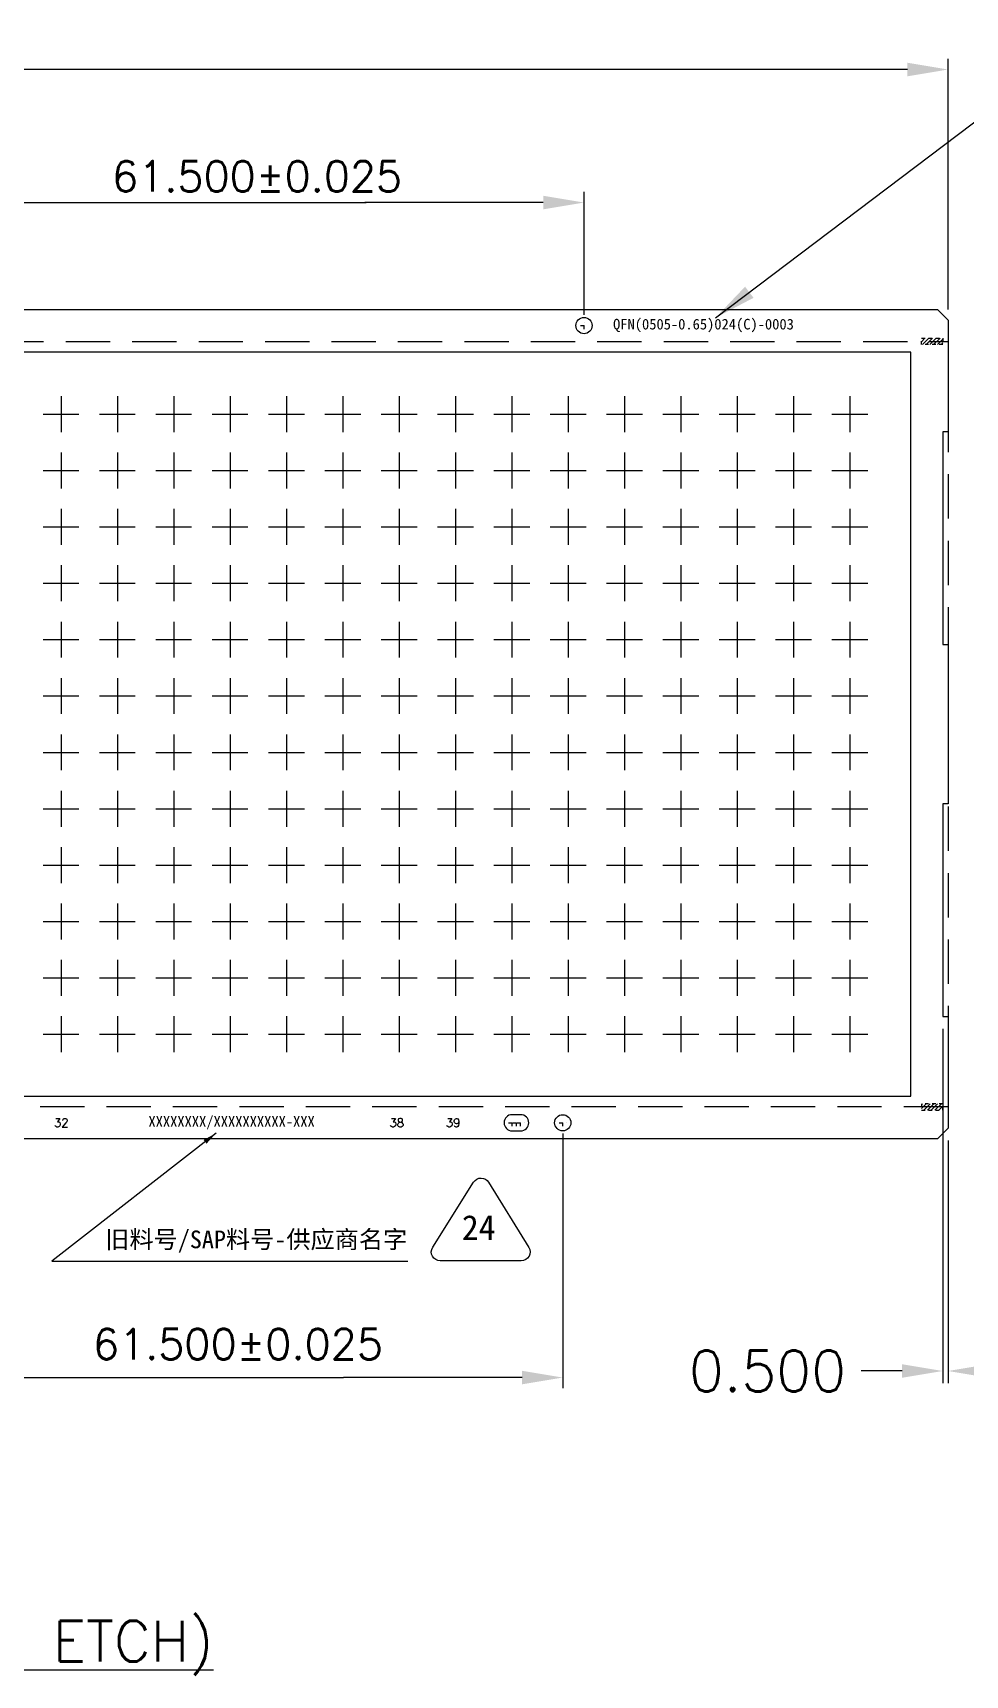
# Model space of a CAD drawing. Extents: x 2505 to 2922, y -308 to -10.
# Drawn here: x 2636.63 to 2662.95, y -218.33 to -172 of the extents above; entities that cross this region are included whole.
import ezdxf

# ---------------------------------------------------------------- set-up
doc = ezdxf.new("R2010")
doc.units = 0
doc.header["$LTSCALE"] = 5
doc.header["$MEASUREMENT"] = 0
doc.linetypes.add('CENTER', pattern=[2, 1.25, -0.25, 0.25, -0.25])
doc.linetypes.add('HIDDEN', pattern=[0.375, 0.25, -0.125])
doc.layers.get('0').update_dxf_attribs({"linetype": 'CONTINUOUS'})
for name, color, linetype in [('1D', 4, 'CONTINUOUS'), ('DIM', 4, 'CONTINUOUS'), ('EACH', 4, 'CONTINUOUS'), ('中心线', 1, 'CENTER')]:
    doc.layers.add(name, color=color, linetype=linetype)
doc.styles.add('SIMPLEX', font='SIMPLEX')
doc.styles.get("Standard").update_dxf_attribs({"font": 'romans.shx', "bigfont": 'bigfont.shx'})
doc.styles.add('宋体', font='')
doc.styles.get('宋体').set_extended_font_data('SimSun')
doc.dimstyles.new('ISO-25', dxfattribs={"dimtxt": 0.13, "dimasz": 0.12, "dimexe": 0.025, "dimexo": 0.025, "dimgap": 0.025, "dimtad": 1, "dimdsep": 46, "dimtxsty": 'Standard', "dimcen": 2.5, "dimadec": 0, "dimazin": 0, "dimtfac": 1, "dimtmove": 0, "dimatfit": 3, "dimfxl": 1, "dimtfill": 1, "dimarcsym": 0})
doc.dimstyles.get("Standard").update_dxf_attribs({"dimscale": 0.12, "dimtxt": 1, "dimasz": 1, "dimexe": 0.3, "dimexo": 0.3, "dimgap": 0.3, "dimtad": 0, "dimdec": 3, "dimzin": 0, "dimdsep": 46, "dimtxsty": 'SIMPLEX', "dimcen": 0.5, "dimclrd": 256, "dimclre": 256, "dimclrt": 256, "dimadec": 0, "dimazin": 0, "dimtfac": 1, "dimtdec": 3, "dimtofl": 0, "dimtmove": 0, "dimatfit": 0, "dimfxl": 1, "dimtolj": 1, "dimtzin": 0, "dimlwd": -1, "dimlwe": -1, "dimarcsym": 0})

msp = doc.modelspace()

# ---------------------------------------------------------------- hatches: boundary and pattern name
at = {"layer": 'EACH', "lineweight": 0}
h = msp.add_hatch(dxfattribs=at)
h.set_pattern_fill('ANSI31', color=256, scale=0.6, style=0)
h.set_pattern_definition([(45, (2305.64479, -180.929205), (-0.053033009, 0.053033009), [])])
h.paths.add_polyline_path([(2585.2148, -180.6128), (2585.2148, -180.7928), (2585.8148, -180.7928), (2585.8148, -180.6128)])
h.paths.add_polyline_path([(2585.2148, -202.3928), (2585.2148, -202.2128), (2585.8148, -202.2128), (2585.8148, -202.3928)])
h.paths.add_polyline_path([(2661.7148, -202.2128), (2661.7148, -202.3928), (2662.3148, -202.3928), (2662.3148, -202.2128)])
h.paths.add_polyline_path([(2661.7148, -180.7928), (2661.7148, -180.6128), (2662.3148, -180.6128), (2662.3148, -180.7928)])

# ---------------------------------------------------------------- linework, layer by layer
at = {"lineweight": 0, "elevation": -0.0325}
msp.add_lwpolyline([(2585.3648, -179.8028), (2662.1648, -179.8028), (2662.4648, -180.1028), (2662.4648, -183.2528), (2662.3148, -183.2528), (2662.3148, -189.2528), (2662.4648, -189.2528), (2662.4648, -193.7528), (2662.3148, -193.7528), (2662.3148, -199.7528), (2662.4648, -199.7528), (2662.4648, -202.9028), (2662.1648, -203.2028), (2585.3648, -203.2028)], dxfattribs=at)
msp.add_lwpolyline([(2586.4148, -202.0028), (2661.4148, -202.0028), (2661.4148, -181.0028), (2586.4148, -181.0028)], close=True, dxfattribs=at)
msp.add_lwpolyline([(2650.4012, -202.9778, 1), (2650.4012, -202.5206), (2650.1612, -202.5206, 1), (2650.1612, -202.9778)], format="xyb", close=True, dxfattribs=at)
at = {"lineweight": 0}
for centre in [(2652.1898, -180.2564, -0.0325), (2651.5898, -202.7492, -0.0325)]:
    msp.add_circle(centre, 0.2286, dxfattribs=at)
at = {"layer": '1D', "color": 4, "linetype": 'HIDDEN', "lineweight": 0, "ltscale": 0.05}
for p, q in [((2652.1898, -180.3564, -0.0325), (2652.1898, -180.1564, -0.0325)), ((2652.0898, -180.2564, -0.0325), (2652.2898, -180.2564, -0.0325)), ((2650.0612, -202.7492, -0.0325), (2650.2612, -202.7492, -0.0325)), ((2650.1612, -202.8492, -0.0325), (2650.1612, -202.6492, -0.0325)), ((2650.1812, -202.7492, -0.0325), (2650.3812, -202.7492, -0.0325)), ((2650.2812, -202.8492, -0.0325), (2650.2812, -202.6492, -0.0325)), ((2650.3012, -202.7492, -0.0325), (2650.5012, -202.7492, -0.0325)), ((2650.4012, -202.8492, -0.0325), (2650.4012, -202.6492, -0.0325)), ((2651.4898, -202.7492, -0.0325), (2651.6898, -202.7492, -0.0325)), ((2651.5898, -202.8492, -0.0325), (2651.5898, -202.6492, -0.0325))]:
    msp.add_line(p, q, dxfattribs=at)
at = {"layer": '1D', "color": 4, "linetype": 'HIDDEN', "lineweight": 0, "elevation": -0.0325}
msp.add_lwpolyline([(2662.4648, -202.3028), (2585.0648, -202.3028), (2585.0648, -180.7028), (2662.4648, -180.7028)], close=True, dxfattribs=at)
at = {"layer": '1D', "color": 4, "linetype": 'HIDDEN', "lineweight": 0, "ltscale": 0.05, "elevation": -0.0325}
for points in [[(2662.3148, -180.6128), (2662.3148, -180.7928), (2661.7148, -180.7928), (2661.7148, -180.6128)], [(2662.3148, -202.3928), (2662.3148, -202.2128), (2661.7148, -202.2128), (2661.7148, -202.3928)]]:
    msp.add_lwpolyline(points, close=True, dxfattribs=at)
at = {"layer": 'DIM', "lineweight": 0}
for p, q in [((2662.4648, -179.8028, -0.0325), (2662.4648, -172.7317, -0.0325)), ((2661.3148, -173.0317, -0.0325), (2630.5267, -173.0317, -0.0325)), ((2652.1898, -179.9564, -0.0325), (2652.1898, -176.485, -0.0325)), ((2652.1898, -179.9564, -0.0325), (2652.1898, -176.485, -0.0325)), ((2634.8898, -176.785, -0.0325), (2646.0437, -176.785, -0.0325)), ((2651.0398, -176.785, -0.0325), (2646.0029, -176.785, -0.0325)), ((2662.3148, -200.0978, -0.0325), (2662.3148, -210.0977, -0.0325)), ((2651.5898, -203.0492, -0.0325), (2651.5898, -210.2379, -0.0325)), ((2662.4648, -203.2478, -0.0325), (2662.4648, -210.0977, -0.0325)), ((2661.1648, -209.7527, -0.0325), (2660.0148, -209.7527, -0.0325)), ((2634.2898, -209.9379, -0.0325), (2645.4029, -209.9379, -0.0325)), ((2650.4398, -209.9379, -0.0325), (2645.4029, -209.9379, -0.0325))]:
    msp.add_line(p, q, dxfattribs=at)
at = {"layer": 'DIM', "color": 6, "lineweight": 0, "ltscale": 2, "elevation": -0.018}
msp.add_lwpolyline([(2649.4981, -204.4273), (2650.6325, -206.2641, -0.5872916), (2650.4197, -206.6457), (2648.1307, -206.6457, -0.5899404), (2647.9189, -206.2624), (2649.0735, -204.4257, -0.5551437)], format="xyb", close=True, dxfattribs=at)
at = {"layer": 'DIM', "lineweight": 0}
for points in [[(2661.3148, -172.8401, -0.0325), (2661.3148, -173.2234, -0.0325), (2662.4648, -173.0317, -0.0325)], [(2651.0398, -176.5933, -0.0325), (2651.0398, -176.9766, -0.0325), (2652.1898, -176.785, -0.0325)], [(2650.4398, -209.7463, -0.0325), (2650.4398, -210.1296, -0.0325), (2651.5898, -209.9379, -0.0325)], [(2661.1648, -209.561, -0.0325), (2661.1648, -209.9444, -0.0325), (2662.3148, -209.7527, -0.0325)], [(2663.6148, -209.561, -0.0325), (2663.6148, -209.9444, -0.0325), (2662.4648, -209.7527, -0.0325)]]:
    msp.add_solid(points, dxfattribs=at)
at = {"layer": '中心线', "linetype": 'CENTER', "lineweight": 0}
for p, q in [((2637.4298, -182.2506, -0.0325), (2637.4298, -183.265, -0.0325)), ((2639.0198, -182.2506, -0.0325), (2639.0198, -183.265, -0.0325)), ((2640.6098, -182.2506, -0.0325), (2640.6098, -183.265, -0.0325)), ((2642.1998, -182.2506, -0.0325), (2642.1998, -183.265, -0.0325)), ((2643.7898, -182.2506, -0.0325), (2643.7898, -183.265, -0.0325)), ((2645.3798, -182.2506, -0.0325), (2645.3798, -183.265, -0.0325)), ((2646.9698, -182.2506, -0.0325), (2646.9698, -183.265, -0.0325)), ((2648.5598, -182.2506, -0.0325), (2648.5598, -183.265, -0.0325)), ((2650.1498, -182.2506, -0.0325), (2650.1498, -183.265, -0.0325)), ((2651.7398, -182.2506, -0.0325), (2651.7398, -183.265, -0.0325)), ((2653.3298, -182.2506, -0.0325), (2653.3298, -183.265, -0.0325)), ((2654.9198, -182.2506, -0.0325), (2654.9198, -183.265, -0.0325)), ((2656.5098, -182.2506, -0.0325), (2656.5098, -183.265, -0.0325)), ((2658.0998, -182.2506, -0.0325), (2658.0998, -183.265, -0.0325)), ((2659.6898, -182.2506, -0.0325), (2659.6898, -183.265, -0.0325)), ((2636.9226, -182.7578, -0.0325), (2637.937, -182.7578, -0.0325)), ((2638.5126, -182.7578, -0.0325), (2639.527, -182.7578, -0.0325)), ((2640.1026, -182.7578, -0.0325), (2641.117, -182.7578, -0.0325)), ((2641.6926, -182.7578, -0.0325), (2642.707, -182.7578, -0.0325)), ((2643.2826, -182.7578, -0.0325), (2644.297, -182.7578, -0.0325)), ((2644.8726, -182.7578, -0.0325), (2645.887, -182.7578, -0.0325)), ((2646.4626, -182.7578, -0.0325), (2647.477, -182.7578, -0.0325)), ((2648.0526, -182.7578, -0.0325), (2649.067, -182.7578, -0.0325)), ((2649.6426, -182.7578, -0.0325), (2650.657, -182.7578, -0.0325)), ((2651.2326, -182.7578, -0.0325), (2652.247, -182.7578, -0.0325)), ((2652.8226, -182.7578, -0.0325), (2653.837, -182.7578, -0.0325)), ((2654.4126, -182.7578, -0.0325), (2655.427, -182.7578, -0.0325)), ((2656.0026, -182.7578, -0.0325), (2657.017, -182.7578, -0.0325)), ((2657.5926, -182.7578, -0.0325), (2658.607, -182.7578, -0.0325)), ((2659.1826, -182.7578, -0.0325), (2660.197, -182.7578, -0.0325)), ((2637.4298, -183.8406, -0.0325), (2637.4298, -184.855, -0.0325)), ((2639.0198, -183.8406, -0.0325), (2639.0198, -184.855, -0.0325)), ((2640.6098, -183.8406, -0.0325), (2640.6098, -184.855, -0.0325)), ((2642.1998, -183.8406, -0.0325), (2642.1998, -184.855, -0.0325)), ((2643.7898, -183.8406, -0.0325), (2643.7898, -184.855, -0.0325)), ((2645.3798, -183.8406, -0.0325), (2645.3798, -184.855, -0.0325)), ((2646.9698, -183.8406, -0.0325), (2646.9698, -184.855, -0.0325)), ((2648.5598, -183.8406, -0.0325), (2648.5598, -184.855, -0.0325)), ((2650.1498, -183.8406, -0.0325), (2650.1498, -184.855, -0.0325)), ((2651.7398, -183.8406, -0.0325), (2651.7398, -184.855, -0.0325)), ((2653.3298, -183.8406, -0.0325), (2653.3298, -184.855, -0.0325)), ((2654.9198, -183.8406, -0.0325), (2654.9198, -184.855, -0.0325)), ((2656.5098, -183.8406, -0.0325), (2656.5098, -184.855, -0.0325)), ((2658.0998, -183.8406, -0.0325), (2658.0998, -184.855, -0.0325)), ((2659.6898, -183.8406, -0.0325), (2659.6898, -184.855, -0.0325)), ((2636.9226, -184.3478, -0.0325), (2637.937, -184.3478, -0.0325)), ((2638.5126, -184.3478, -0.0325), (2639.527, -184.3478, -0.0325)), ((2640.1026, -184.3478, -0.0325), (2641.117, -184.3478, -0.0325)), ((2641.6926, -184.3478, -0.0325), (2642.707, -184.3478, -0.0325)), ((2643.2826, -184.3478, -0.0325), (2644.297, -184.3478, -0.0325)), ((2644.8726, -184.3478, -0.0325), (2645.887, -184.3478, -0.0325)), ((2646.4626, -184.3478, -0.0325), (2647.477, -184.3478, -0.0325)), ((2648.0526, -184.3478, -0.0325), (2649.067, -184.3478, -0.0325)), ((2649.6426, -184.3478, -0.0325), (2650.657, -184.3478, -0.0325)), ((2651.2326, -184.3478, -0.0325), (2652.247, -184.3478, -0.0325)), ((2652.8226, -184.3478, -0.0325), (2653.837, -184.3478, -0.0325)), ((2654.4126, -184.3478, -0.0325), (2655.427, -184.3478, -0.0325)), ((2656.0026, -184.3478, -0.0325), (2657.017, -184.3478, -0.0325)), ((2657.5926, -184.3478, -0.0325), (2658.607, -184.3478, -0.0325)), ((2659.1826, -184.3478, -0.0325), (2660.197, -184.3478, -0.0325)), ((2637.4298, -185.4306, -0.0325), (2637.4298, -186.445, -0.0325)), ((2639.0198, -185.4306, -0.0325), (2639.0198, -186.445, -0.0325)), ((2640.6098, -185.4306, -0.0325), (2640.6098, -186.445, -0.0325)), ((2642.1998, -185.4306, -0.0325), (2642.1998, -186.445, -0.0325)), ((2643.7898, -185.4306, -0.0325), (2643.7898, -186.445, -0.0325)), ((2645.3798, -185.4306, -0.0325), (2645.3798, -186.445, -0.0325)), ((2646.9698, -185.4306, -0.0325), (2646.9698, -186.445, -0.0325)), ((2648.5598, -185.4306, -0.0325), (2648.5598, -186.445, -0.0325)), ((2650.1498, -185.4306, -0.0325), (2650.1498, -186.445, -0.0325)), ((2651.7398, -185.4306, -0.0325), (2651.7398, -186.445, -0.0325)), ((2653.3298, -185.4306, -0.0325), (2653.3298, -186.445, -0.0325)), ((2654.9198, -185.4306, -0.0325), (2654.9198, -186.445, -0.0325)), ((2656.5098, -185.4306, -0.0325), (2656.5098, -186.445, -0.0325)), ((2658.0998, -185.4306, -0.0325), (2658.0998, -186.445, -0.0325)), ((2659.6898, -185.4306, -0.0325), (2659.6898, -186.445, -0.0325)), ((2636.9226, -185.9378, -0.0325), (2637.937, -185.9378, -0.0325)), ((2638.5126, -185.9378, -0.0325), (2639.527, -185.9378, -0.0325)), ((2640.1026, -185.9378, -0.0325), (2641.117, -185.9378, -0.0325)), ((2641.6926, -185.9378, -0.0325), (2642.707, -185.9378, -0.0325)), ((2643.2826, -185.9378, -0.0325), (2644.297, -185.9378, -0.0325)), ((2644.8726, -185.9378, -0.0325), (2645.887, -185.9378, -0.0325)), ((2646.4626, -185.9378, -0.0325), (2647.477, -185.9378, -0.0325)), ((2648.0526, -185.9378, -0.0325), (2649.067, -185.9378, -0.0325)), ((2649.6426, -185.9378, -0.0325), (2650.657, -185.9378, -0.0325)), ((2651.2326, -185.9378, -0.0325), (2652.247, -185.9378, -0.0325)), ((2652.8226, -185.9378, -0.0325), (2653.837, -185.9378, -0.0325)), ((2654.4126, -185.9378, -0.0325), (2655.427, -185.9378, -0.0325)), ((2656.0026, -185.9378, -0.0325), (2657.017, -185.9378, -0.0325)), ((2657.5926, -185.9378, -0.0325), (2658.607, -185.9378, -0.0325)), ((2659.1826, -185.9378, -0.0325), (2660.197, -185.9378, -0.0325)), ((2637.4298, -187.0206, -0.0325), (2637.4298, -188.035, -0.0325)), ((2639.0198, -187.0206, -0.0325), (2639.0198, -188.035, -0.0325)), ((2640.6098, -187.0206, -0.0325), (2640.6098, -188.035, -0.0325)), ((2642.1998, -187.0206, -0.0325), (2642.1998, -188.035, -0.0325)), ((2643.7898, -187.0206, -0.0325), (2643.7898, -188.035, -0.0325)), ((2645.3798, -187.0206, -0.0325), (2645.3798, -188.035, -0.0325)), ((2646.9698, -187.0206, -0.0325), (2646.9698, -188.035, -0.0325)), ((2648.5598, -187.0206, -0.0325), (2648.5598, -188.035, -0.0325)), ((2650.1498, -187.0206, -0.0325), (2650.1498, -188.035, -0.0325)), ((2651.7398, -187.0206, -0.0325), (2651.7398, -188.035, -0.0325)), ((2653.3298, -187.0206, -0.0325), (2653.3298, -188.035, -0.0325)), ((2654.9198, -187.0206, -0.0325), (2654.9198, -188.035, -0.0325)), ((2656.5098, -187.0206, -0.0325), (2656.5098, -188.035, -0.0325)), ((2658.0998, -187.0206, -0.0325), (2658.0998, -188.035, -0.0325)), ((2659.6898, -187.0206, -0.0325), (2659.6898, -188.035, -0.0325)), ((2636.9226, -187.5278, -0.0325), (2637.937, -187.5278, -0.0325)), ((2638.5126, -187.5278, -0.0325), (2639.527, -187.5278, -0.0325)), ((2640.1026, -187.5278, -0.0325), (2641.117, -187.5278, -0.0325)), ((2641.6926, -187.5278, -0.0325), (2642.707, -187.5278, -0.0325)), ((2643.2826, -187.5278, -0.0325), (2644.297, -187.5278, -0.0325)), ((2644.8726, -187.5278, -0.0325), (2645.887, -187.5278, -0.0325)), ((2646.4626, -187.5278, -0.0325), (2647.477, -187.5278, -0.0325)), ((2648.0526, -187.5278, -0.0325), (2649.067, -187.5278, -0.0325)), ((2649.6426, -187.5278, -0.0325), (2650.657, -187.5278, -0.0325)), ((2651.2326, -187.5278, -0.0325), (2652.247, -187.5278, -0.0325)), ((2652.8226, -187.5278, -0.0325), (2653.837, -187.5278, -0.0325)), ((2654.4126, -187.5278, -0.0325), (2655.427, -187.5278, -0.0325)), ((2656.0026, -187.5278, -0.0325), (2657.017, -187.5278, -0.0325)), ((2657.5926, -187.5278, -0.0325), (2658.607, -187.5278, -0.0325)), ((2659.1826, -187.5278, -0.0325), (2660.197, -187.5278, -0.0325)), ((2637.4298, -188.6106, -0.0325), (2637.4298, -189.625, -0.0325)), ((2639.0198, -188.6106, -0.0325), (2639.0198, -189.625, -0.0325)), ((2640.6098, -188.6106, -0.0325), (2640.6098, -189.625, -0.0325)), ((2642.1998, -188.6106, -0.0325), (2642.1998, -189.625, -0.0325)), ((2643.7898, -188.6106, -0.0325), (2643.7898, -189.625, -0.0325)), ((2645.3798, -188.6106, -0.0325), (2645.3798, -189.625, -0.0325)), ((2646.9698, -188.6106, -0.0325), (2646.9698, -189.625, -0.0325)), ((2648.5598, -188.6106, -0.0325), (2648.5598, -189.625, -0.0325)), ((2650.1498, -188.6106, -0.0325), (2650.1498, -189.625, -0.0325)), ((2651.7398, -188.6106, -0.0325), (2651.7398, -189.625, -0.0325)), ((2653.3298, -188.6106, -0.0325), (2653.3298, -189.625, -0.0325)), ((2654.9198, -188.6106, -0.0325), (2654.9198, -189.625, -0.0325)), ((2656.5098, -188.6106, -0.0325), (2656.5098, -189.625, -0.0325)), ((2658.0998, -188.6106, -0.0325), (2658.0998, -189.625, -0.0325)), ((2659.6898, -188.6106, -0.0325), (2659.6898, -189.625, -0.0325)), ((2636.9226, -189.1178, -0.0325), (2637.937, -189.1178, -0.0325)), ((2638.5126, -189.1178, -0.0325), (2639.527, -189.1178, -0.0325)), ((2640.1026, -189.1178, -0.0325), (2641.117, -189.1178, -0.0325)), ((2641.6926, -189.1178, -0.0325), (2642.707, -189.1178, -0.0325)), ((2643.2826, -189.1178, -0.0325), (2644.297, -189.1178, -0.0325)), ((2644.8726, -189.1178, -0.0325), (2645.887, -189.1178, -0.0325)), ((2646.4626, -189.1178, -0.0325), (2647.477, -189.1178, -0.0325)), ((2648.0526, -189.1178, -0.0325), (2649.067, -189.1178, -0.0325)), ((2649.6426, -189.1178, -0.0325), (2650.657, -189.1178, -0.0325)), ((2651.2326, -189.1178, -0.0325), (2652.247, -189.1178, -0.0325)), ((2652.8226, -189.1178, -0.0325), (2653.837, -189.1178, -0.0325)), ((2654.4126, -189.1178, -0.0325), (2655.427, -189.1178, -0.0325)), ((2656.0026, -189.1178, -0.0325), (2657.017, -189.1178, -0.0325)), ((2657.5926, -189.1178, -0.0325), (2658.607, -189.1178, -0.0325)), ((2659.1826, -189.1178, -0.0325), (2660.197, -189.1178, -0.0325)), ((2637.4298, -190.2006, -0.0325), (2637.4298, -191.215, -0.0325)), ((2639.0198, -190.2006, -0.0325), (2639.0198, -191.215, -0.0325)), ((2640.6098, -190.2006, -0.0325), (2640.6098, -191.215, -0.0325)), ((2642.1998, -190.2006, -0.0325), (2642.1998, -191.215, -0.0325)), ((2643.7898, -190.2006, -0.0325), (2643.7898, -191.215, -0.0325)), ((2645.3798, -190.2006, -0.0325), (2645.3798, -191.215, -0.0325)), ((2646.9698, -190.2006, -0.0325), (2646.9698, -191.215, -0.0325)), ((2648.5598, -190.2006, -0.0325), (2648.5598, -191.215, -0.0325)), ((2650.1498, -190.2006, -0.0325), (2650.1498, -191.215, -0.0325)), ((2651.7398, -190.2006, -0.0325), (2651.7398, -191.215, -0.0325)), ((2653.3298, -190.2006, -0.0325), (2653.3298, -191.215, -0.0325)), ((2654.9198, -190.2006, -0.0325), (2654.9198, -191.215, -0.0325)), ((2656.5098, -190.2006, -0.0325), (2656.5098, -191.215, -0.0325)), ((2658.0998, -190.2006, -0.0325), (2658.0998, -191.215, -0.0325)), ((2659.6898, -190.2006, -0.0325), (2659.6898, -191.215, -0.0325)), ((2636.9226, -190.7078, -0.0325), (2637.937, -190.7078, -0.0325)), ((2638.5126, -190.7078, -0.0325), (2639.527, -190.7078, -0.0325)), ((2640.1026, -190.7078, -0.0325), (2641.117, -190.7078, -0.0325)), ((2641.6926, -190.7078, -0.0325), (2642.707, -190.7078, -0.0325)), ((2643.2826, -190.7078, -0.0325), (2644.297, -190.7078, -0.0325)), ((2644.8726, -190.7078, -0.0325), (2645.887, -190.7078, -0.0325)), ((2646.4626, -190.7078, -0.0325), (2647.477, -190.7078, -0.0325)), ((2648.0526, -190.7078, -0.0325), (2649.067, -190.7078, -0.0325)), ((2649.6426, -190.7078, -0.0325), (2650.657, -190.7078, -0.0325)), ((2651.2326, -190.7078, -0.0325), (2652.247, -190.7078, -0.0325)), ((2652.8226, -190.7078, -0.0325), (2653.837, -190.7078, -0.0325)), ((2654.4126, -190.7078, -0.0325), (2655.427, -190.7078, -0.0325)), ((2656.0026, -190.7078, -0.0325), (2657.017, -190.7078, -0.0325)), ((2657.5926, -190.7078, -0.0325), (2658.607, -190.7078, -0.0325)), ((2659.1826, -190.7078, -0.0325), (2660.197, -190.7078, -0.0325)), ((2637.4298, -191.7906, -0.0325), (2637.4298, -192.805, -0.0325)), ((2639.0198, -191.7906, -0.0325), (2639.0198, -192.805, -0.0325)), ((2640.6098, -191.7906, -0.0325), (2640.6098, -192.805, -0.0325)), ((2642.1998, -191.7906, -0.0325), (2642.1998, -192.805, -0.0325)), ((2643.7898, -191.7906, -0.0325), (2643.7898, -192.805, -0.0325)), ((2645.3798, -191.7906, -0.0325), (2645.3798, -192.805, -0.0325)), ((2646.9698, -191.7906, -0.0325), (2646.9698, -192.805, -0.0325)), ((2648.5598, -191.7906, -0.0325), (2648.5598, -192.805, -0.0325)), ((2650.1498, -191.7906, -0.0325), (2650.1498, -192.805, -0.0325)), ((2651.7398, -191.7906, -0.0325), (2651.7398, -192.805, -0.0325)), ((2653.3298, -191.7906, -0.0325), (2653.3298, -192.805, -0.0325)), ((2654.9198, -191.7906, -0.0325), (2654.9198, -192.805, -0.0325)), ((2656.5098, -191.7906, -0.0325), (2656.5098, -192.805, -0.0325)), ((2658.0998, -191.7906, -0.0325), (2658.0998, -192.805, -0.0325)), ((2659.6898, -191.7906, -0.0325), (2659.6898, -192.805, -0.0325)), ((2636.9226, -192.2978, -0.0325), (2637.937, -192.2978, -0.0325)), ((2638.5126, -192.2978, -0.0325), (2639.527, -192.2978, -0.0325)), ((2640.1026, -192.2978, -0.0325), (2641.117, -192.2978, -0.0325)), ((2641.6926, -192.2978, -0.0325), (2642.707, -192.2978, -0.0325)), ((2643.2826, -192.2978, -0.0325), (2644.297, -192.2978, -0.0325)), ((2644.8726, -192.2978, -0.0325), (2645.887, -192.2978, -0.0325)), ((2646.4626, -192.2978, -0.0325), (2647.477, -192.2978, -0.0325)), ((2648.0526, -192.2978, -0.0325), (2649.067, -192.2978, -0.0325)), ((2649.6426, -192.2978, -0.0325), (2650.657, -192.2978, -0.0325)), ((2651.2326, -192.2978, -0.0325), (2652.247, -192.2978, -0.0325)), ((2652.8226, -192.2978, -0.0325), (2653.837, -192.2978, -0.0325)), ((2654.4126, -192.2978, -0.0325), (2655.427, -192.2978, -0.0325)), ((2656.0026, -192.2978, -0.0325), (2657.017, -192.2978, -0.0325)), ((2657.5926, -192.2978, -0.0325), (2658.607, -192.2978, -0.0325)), ((2659.1826, -192.2978, -0.0325), (2660.197, -192.2978, -0.0325)), ((2637.4298, -193.3806, -0.0325), (2637.4298, -194.395, -0.0325)), ((2639.0198, -193.3806, -0.0325), (2639.0198, -194.395, -0.0325)), ((2640.6098, -193.3806, -0.0325), (2640.6098, -194.395, -0.0325)), ((2642.1998, -193.3806, -0.0325), (2642.1998, -194.395, -0.0325)), ((2643.7898, -193.3806, -0.0325), (2643.7898, -194.395, -0.0325)), ((2645.3798, -193.3806, -0.0325), (2645.3798, -194.395, -0.0325)), ((2646.9698, -193.3806, -0.0325), (2646.9698, -194.395, -0.0325)), ((2648.5598, -193.3806, -0.0325), (2648.5598, -194.395, -0.0325)), ((2650.1498, -193.3806, -0.0325), (2650.1498, -194.395, -0.0325)), ((2651.7398, -193.3806, -0.0325), (2651.7398, -194.395, -0.0325)), ((2653.3298, -193.3806, -0.0325), (2653.3298, -194.395, -0.0325)), ((2654.9198, -193.3806, -0.0325), (2654.9198, -194.395, -0.0325)), ((2656.5098, -193.3806, -0.0325), (2656.5098, -194.395, -0.0325)), ((2658.0998, -193.3806, -0.0325), (2658.0998, -194.395, -0.0325)), ((2659.6898, -193.3806, -0.0325), (2659.6898, -194.395, -0.0325)), ((2636.9226, -193.8878, -0.0325), (2637.937, -193.8878, -0.0325)), ((2638.5126, -193.8878, -0.0325), (2639.527, -193.8878, -0.0325)), ((2640.1026, -193.8878, -0.0325), (2641.117, -193.8878, -0.0325)), ((2641.6926, -193.8878, -0.0325), (2642.707, -193.8878, -0.0325)), ((2643.2826, -193.8878, -0.0325), (2644.297, -193.8878, -0.0325)), ((2644.8726, -193.8878, -0.0325), (2645.887, -193.8878, -0.0325)), ((2646.4626, -193.8878, -0.0325), (2647.477, -193.8878, -0.0325)), ((2648.0526, -193.8878, -0.0325), (2649.067, -193.8878, -0.0325)), ((2649.6426, -193.8878, -0.0325), (2650.657, -193.8878, -0.0325)), ((2651.2326, -193.8878, -0.0325), (2652.247, -193.8878, -0.0325)), ((2652.8226, -193.8878, -0.0325), (2653.837, -193.8878, -0.0325)), ((2654.4126, -193.8878, -0.0325), (2655.427, -193.8878, -0.0325)), ((2656.0026, -193.8878, -0.0325), (2657.017, -193.8878, -0.0325)), ((2657.5926, -193.8878, -0.0325), (2658.607, -193.8878, -0.0325)), ((2659.1826, -193.8878, -0.0325), (2660.197, -193.8878, -0.0325)), ((2637.4298, -194.9706, -0.0325), (2637.4298, -195.985, -0.0325)), ((2639.0198, -194.9706, -0.0325), (2639.0198, -195.985, -0.0325)), ((2640.6098, -194.9706, -0.0325), (2640.6098, -195.985, -0.0325)), ((2642.1998, -194.9706, -0.0325), (2642.1998, -195.985, -0.0325)), ((2643.7898, -194.9706, -0.0325), (2643.7898, -195.985, -0.0325)), ((2645.3798, -194.9706, -0.0325), (2645.3798, -195.985, -0.0325)), ((2646.9698, -194.9706, -0.0325), (2646.9698, -195.985, -0.0325)), ((2648.5598, -194.9706, -0.0325), (2648.5598, -195.985, -0.0325)), ((2650.1498, -194.9706, -0.0325), (2650.1498, -195.985, -0.0325)), ((2651.7398, -194.9706, -0.0325), (2651.7398, -195.985, -0.0325)), ((2653.3298, -194.9706, -0.0325), (2653.3298, -195.985, -0.0325)), ((2654.9198, -194.9706, -0.0325), (2654.9198, -195.985, -0.0325)), ((2656.5098, -194.9706, -0.0325), (2656.5098, -195.985, -0.0325)), ((2658.0998, -194.9706, -0.0325), (2658.0998, -195.985, -0.0325)), ((2659.6898, -194.9706, -0.0325), (2659.6898, -195.985, -0.0325)), ((2636.9226, -195.4778, -0.0325), (2637.937, -195.4778, -0.0325)), ((2638.5126, -195.4778, -0.0325), (2639.527, -195.4778, -0.0325)), ((2640.1026, -195.4778, -0.0325), (2641.117, -195.4778, -0.0325)), ((2641.6926, -195.4778, -0.0325), (2642.707, -195.4778, -0.0325)), ((2643.2826, -195.4778, -0.0325), (2644.297, -195.4778, -0.0325)), ((2644.8726, -195.4778, -0.0325), (2645.887, -195.4778, -0.0325)), ((2646.4626, -195.4778, -0.0325), (2647.477, -195.4778, -0.0325)), ((2648.0526, -195.4778, -0.0325), (2649.067, -195.4778, -0.0325)), ((2649.6426, -195.4778, -0.0325), (2650.657, -195.4778, -0.0325)), ((2651.2326, -195.4778, -0.0325), (2652.247, -195.4778, -0.0325)), ((2652.8226, -195.4778, -0.0325), (2653.837, -195.4778, -0.0325)), ((2654.4126, -195.4778, -0.0325), (2655.427, -195.4778, -0.0325)), ((2656.0026, -195.4778, -0.0325), (2657.017, -195.4778, -0.0325)), ((2657.5926, -195.4778, -0.0325), (2658.607, -195.4778, -0.0325)), ((2659.1826, -195.4778, -0.0325), (2660.197, -195.4778, -0.0325)), ((2637.4298, -196.5606, -0.0325), (2637.4298, -197.575, -0.0325)), ((2639.0198, -196.5606, -0.0325), (2639.0198, -197.575, -0.0325)), ((2640.6098, -196.5606, -0.0325), (2640.6098, -197.575, -0.0325)), ((2642.1998, -196.5606, -0.0325), (2642.1998, -197.575, -0.0325)), ((2643.7898, -196.5606, -0.0325), (2643.7898, -197.575, -0.0325)), ((2645.3798, -196.5606, -0.0325), (2645.3798, -197.575, -0.0325)), ((2646.9698, -196.5606, -0.0325), (2646.9698, -197.575, -0.0325)), ((2648.5598, -196.5606, -0.0325), (2648.5598, -197.575, -0.0325)), ((2650.1498, -196.5606, -0.0325), (2650.1498, -197.575, -0.0325)), ((2651.7398, -196.5606, -0.0325), (2651.7398, -197.575, -0.0325)), ((2653.3298, -196.5606, -0.0325), (2653.3298, -197.575, -0.0325)), ((2654.9198, -196.5606, -0.0325), (2654.9198, -197.575, -0.0325)), ((2656.5098, -196.5606, -0.0325), (2656.5098, -197.575, -0.0325)), ((2658.0998, -196.5606, -0.0325), (2658.0998, -197.575, -0.0325)), ((2659.6898, -196.5606, -0.0325), (2659.6898, -197.575, -0.0325)), ((2636.9226, -197.0678, -0.0325), (2637.937, -197.0678, -0.0325)), ((2638.5126, -197.0678, -0.0325), (2639.527, -197.0678, -0.0325)), ((2640.1026, -197.0678, -0.0325), (2641.117, -197.0678, -0.0325)), ((2641.6926, -197.0678, -0.0325), (2642.707, -197.0678, -0.0325)), ((2643.2826, -197.0678, -0.0325), (2644.297, -197.0678, -0.0325)), ((2644.8726, -197.0678, -0.0325), (2645.887, -197.0678, -0.0325)), ((2646.4626, -197.0678, -0.0325), (2647.477, -197.0678, -0.0325)), ((2648.0526, -197.0678, -0.0325), (2649.067, -197.0678, -0.0325)), ((2649.6426, -197.0678, -0.0325), (2650.657, -197.0678, -0.0325)), ((2651.2326, -197.0678, -0.0325), (2652.247, -197.0678, -0.0325)), ((2652.8226, -197.0678, -0.0325), (2653.837, -197.0678, -0.0325)), ((2654.4126, -197.0678, -0.0325), (2655.427, -197.0678, -0.0325)), ((2656.0026, -197.0678, -0.0325), (2657.017, -197.0678, -0.0325)), ((2657.5926, -197.0678, -0.0325), (2658.607, -197.0678, -0.0325)), ((2659.1826, -197.0678, -0.0325), (2660.197, -197.0678, -0.0325)), ((2637.4298, -198.1506, -0.0325), (2637.4298, -199.165, -0.0325)), ((2639.0198, -198.1506, -0.0325), (2639.0198, -199.165, -0.0325)), ((2640.6098, -198.1506, -0.0325), (2640.6098, -199.165, -0.0325)), ((2642.1998, -198.1506, -0.0325), (2642.1998, -199.165, -0.0325)), ((2643.7898, -198.1506, -0.0325), (2643.7898, -199.165, -0.0325)), ((2645.3798, -198.1506, -0.0325), (2645.3798, -199.165, -0.0325)), ((2646.9698, -198.1506, -0.0325), (2646.9698, -199.165, -0.0325)), ((2648.5598, -198.1506, -0.0325), (2648.5598, -199.165, -0.0325)), ((2650.1498, -198.1506, -0.0325), (2650.1498, -199.165, -0.0325)), ((2651.7398, -198.1506, -0.0325), (2651.7398, -199.165, -0.0325)), ((2653.3298, -198.1506, -0.0325), (2653.3298, -199.165, -0.0325)), ((2654.9198, -198.1506, -0.0325), (2654.9198, -199.165, -0.0325)), ((2656.5098, -198.1506, -0.0325), (2656.5098, -199.165, -0.0325)), ((2658.0998, -198.1506, -0.0325), (2658.0998, -199.165, -0.0325)), ((2659.6898, -198.1506, -0.0325), (2659.6898, -199.165, -0.0325)), ((2636.9226, -198.6578, -0.0325), (2637.937, -198.6578, -0.0325)), ((2638.5126, -198.6578, -0.0325), (2639.527, -198.6578, -0.0325)), ((2640.1026, -198.6578, -0.0325), (2641.117, -198.6578, -0.0325)), ((2641.6926, -198.6578, -0.0325), (2642.707, -198.6578, -0.0325)), ((2643.2826, -198.6578, -0.0325), (2644.297, -198.6578, -0.0325)), ((2644.8726, -198.6578, -0.0325), (2645.887, -198.6578, -0.0325)), ((2646.4626, -198.6578, -0.0325), (2647.477, -198.6578, -0.0325)), ((2648.0526, -198.6578, -0.0325), (2649.067, -198.6578, -0.0325)), ((2649.6426, -198.6578, -0.0325), (2650.657, -198.6578, -0.0325)), ((2651.2326, -198.6578, -0.0325), (2652.247, -198.6578, -0.0325)), ((2652.8226, -198.6578, -0.0325), (2653.837, -198.6578, -0.0325)), ((2654.4126, -198.6578, -0.0325), (2655.427, -198.6578, -0.0325)), ((2656.0026, -198.6578, -0.0325), (2657.017, -198.6578, -0.0325)), ((2657.5926, -198.6578, -0.0325), (2658.607, -198.6578, -0.0325)), ((2659.1826, -198.6578, -0.0325), (2660.197, -198.6578, -0.0325)), ((2637.4298, -199.7406, -0.0325), (2637.4298, -200.755, -0.0325)), ((2639.0198, -199.7406, -0.0325), (2639.0198, -200.755, -0.0325)), ((2640.6098, -199.7406, -0.0325), (2640.6098, -200.755, -0.0325)), ((2642.1998, -199.7406, -0.0325), (2642.1998, -200.755, -0.0325)), ((2643.7898, -199.7406, -0.0325), (2643.7898, -200.755, -0.0325)), ((2645.3798, -199.7406, -0.0325), (2645.3798, -200.755, -0.0325)), ((2646.9698, -199.7406, -0.0325), (2646.9698, -200.755, -0.0325)), ((2648.5598, -199.7406, -0.0325), (2648.5598, -200.755, -0.0325)), ((2650.1498, -199.7406, -0.0325), (2650.1498, -200.755, -0.0325)), ((2651.7398, -199.7406, -0.0325), (2651.7398, -200.755, -0.0325)), ((2653.3298, -199.7406, -0.0325), (2653.3298, -200.755, -0.0325)), ((2654.9198, -199.7406, -0.0325), (2654.9198, -200.755, -0.0325)), ((2656.5098, -199.7406, -0.0325), (2656.5098, -200.755, -0.0325)), ((2658.0998, -199.7406, -0.0325), (2658.0998, -200.755, -0.0325)), ((2659.6898, -199.7406, -0.0325), (2659.6898, -200.755, -0.0325)), ((2636.9226, -200.2478, -0.0325), (2637.937, -200.2478, -0.0325)), ((2638.5126, -200.2478, -0.0325), (2639.527, -200.2478, -0.0325)), ((2640.1026, -200.2478, -0.0325), (2641.117, -200.2478, -0.0325)), ((2641.6926, -200.2478, -0.0325), (2642.707, -200.2478, -0.0325)), ((2643.2826, -200.2478, -0.0325), (2644.297, -200.2478, -0.0325)), ((2644.8726, -200.2478, -0.0325), (2645.887, -200.2478, -0.0325)), ((2646.4626, -200.2478, -0.0325), (2647.477, -200.2478, -0.0325)), ((2648.0526, -200.2478, -0.0325), (2649.067, -200.2478, -0.0325)), ((2649.6426, -200.2478, -0.0325), (2650.657, -200.2478, -0.0325)), ((2651.2326, -200.2478, -0.0325), (2652.247, -200.2478, -0.0325)), ((2652.8226, -200.2478, -0.0325), (2653.837, -200.2478, -0.0325)), ((2654.4126, -200.2478, -0.0325), (2655.427, -200.2478, -0.0325)), ((2656.0026, -200.2478, -0.0325), (2657.017, -200.2478, -0.0325)), ((2657.5926, -200.2478, -0.0325), (2658.607, -200.2478, -0.0325)), ((2659.1826, -200.2478, -0.0325), (2660.197, -200.2478, -0.0325))]:
    msp.add_line(p, q, dxfattribs=at)

# ---------------------------------------------------------------- texts
at = {"layer": 'DIM', "lineweight": 0, "attachment_point": 5, "style": 'SIMPLEX'}
for s, insert, char_height in [('61.500±0.025', (2642.9648, -176.0478, -0.0325), 0.860438), ('61.500±0.025', (2642.4237, -208.9949, -0.0325), 0.860438), ('\\A1;0.500', (2657.3698, -209.7527, -0.0325), 1.15), ('{\\Fromans,bigfont|c0;\\L552\\Fromans,bigfont|c128; UNITS/STRIP (ALL LOGO HALF ETCH)}', (2625.6938, -217.5677, -0.0096), 1.15)]:
    msp.add_mtext(s, dxfattribs=dict(at, insert=insert, char_height=char_height))
at = {"layer": 'DIM', "color": 6, "lineweight": 0, "insert": (2655.5614, -180.2564, -0.0325), "char_height": 0.3, "attachment_point": 5, "style": '宋体'}
msp.add_mtext('QFN(0505-0.65)024(C)-0003', dxfattribs=at)
at = {"layer": 'DIM', "color": 1, "lineweight": 0, "char_height": 0.24, "attachment_point": 5}
for s, insert in [('{\\Fsimplex|c134;32}', (2637.4363, -202.7492, -0.0325)), ('{\\Fsimplex|c134;38}', (2646.907, -202.7492, -0.0325)), ('{\\Fsimplex|c134;39}', (2648.497, -202.7492, -0.0325))]:
    msp.add_mtext(s, dxfattribs=dict(at, insert=insert))
at = {"layer": 'DIM', "lineweight": 0, "insert": (2642.2442, -202.7492, -0.0325), "char_height": 0.3, "width": 11.485466, "attachment_point": 5, "style": 'SIMPLEX'}
msp.add_mtext('{\\fSimSun|b0|i0|c134|p2;\\C4;XXXXXXXX/XXXXXXXXXX-XXX}', dxfattribs=at)
at = {"layer": 'DIM', "color": 4, "linetype": 'ByBlock', "lineweight": 0, "attachment_point": 5, "style": '宋体'}
for s, insert, char_height, width in [('旧料号/SAP料号-供应商名字', (2642.9394, -206.1004, -0.0207), 0.5, 16.428571), ('24', (2649.2188, -205.7043, -0.0207), 0.7, 0.968274)]:
    msp.add_mtext(s, dxfattribs=dict(at, insert=insert, char_height=char_height, width=width))

# ---------------------------------------------------------------- leaders
at = {"layer": 'DIM', "lineweight": 0}
msp.add_leader([(2655.8969, -180.0396, -0.0325), (2666.5343, -171.9972, -0.0325), (2667.5643, -171.9972, -0.0325)], dimstyle='Standard', override={"dimasz": 10, "dimgap": 0.3, "dimtad": 1, "dimlwd": 0}, dxfattribs=at)
at = {"layer": 'DIM', "color": 4, "lineweight": 0}
msp.add_leader([(2641.8115, -203.0396, -0.0471), (2637.1721, -206.651, -0.0471), (2647.2191, -206.651, -0.0471)], dimstyle='ISO-25', override={"dimasz": 0.4, "dimtad": 0, "dimlwd": 0}, dxfattribs=at)

doc.saveas('drawing.dxf')
